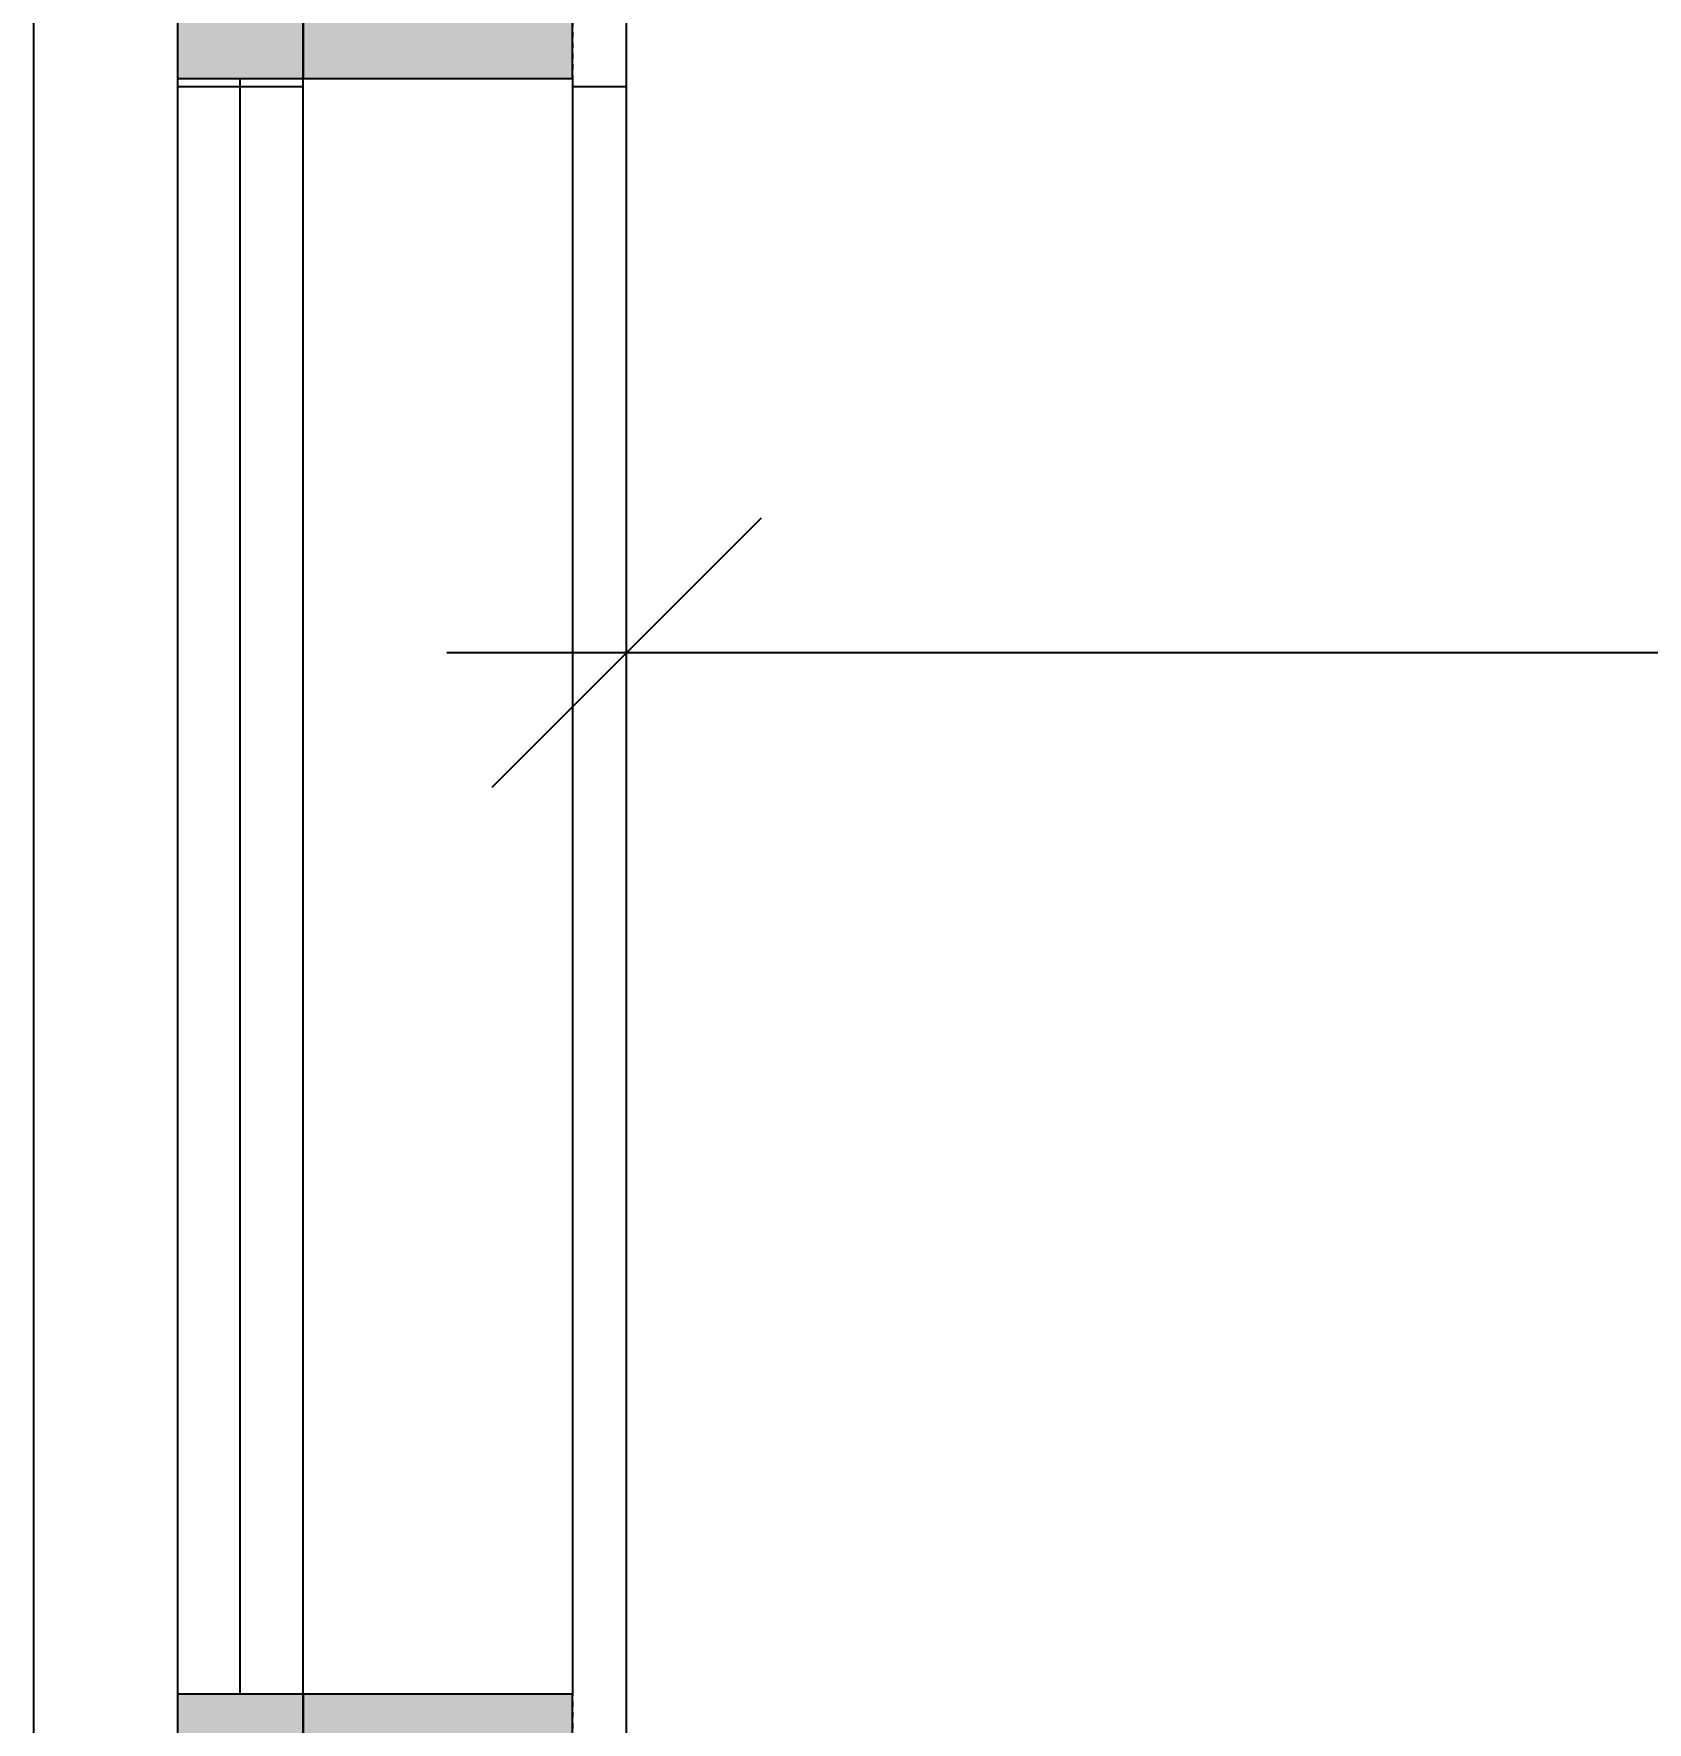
# Model space of a CAD drawing. Extents: x -5566 to 5867, y -120 to 4683.
# Drawn here: x -5015.5 to -4925.7, y 226.4 to 320.5 of the extents above; entities that cross this region are included whole.
import ezdxf

# ---------------------------------------------------------------- set-up
doc = ezdxf.new("R2010")
doc.units = 0
doc.linetypes.add('DASH', pattern=[0.6, 0.3, -0.3])
doc.layers.get('0').update_dxf_attribs({"linetype": 'CONTINUOUS'})
doc.layers.get('DEFPOINTS').update_dxf_attribs({"linetype": 'CONTINUOUS'})
for name, color, linetype in [('A-ANNO-DIMS', 211, 'CONTINUOUS'), ('A-GLAZ', 151, 'CONTINUOUS'), ('A-GLAZ-HDLN', 1, 'DASH'), ('A-WALL', 113, 'CONTINUOUS'), ('I-WALL', 2, 'CONTINUOUS')]:
    doc.layers.add(name, color=color, linetype=linetype)
doc.styles.add('ARIAL', font='arial.ttf', dxfattribs={"height": 12.5})
doc.dimstyles.new('100_200_2_5MM_ARIAL_CM', dxfattribs={"dimscale": 30.48, "dimtxt": 12.753242, "dimasz": 0.492126, "dimexe": 0.328084, "dimexo": 0.0625, "dimgap": 0.082021, "dimtad": 1, "dimdec": 0, "dimzin": 0, "dimtxsty": 'ARIAL', "dimblk1": 'OBLIQUE', "dimblk2": 'OBLIQUE', "dimsah": 1, "dimcen": 0.09, "dimdle": 0.328084, "dimazin": 3, "dimtfac": 1, "dimtdec": 4, "dimtix": 1, "dimtmove": 0, "dimatfit": 3, "dimtvp": 1, "dimtolj": 1, "dimtzin": 0})
pattern_1 = [(90, (-3917.5, 11.5), (-100, 6e-15), []), (180, (-3917.5, 11.5), (6e-15, -50), [])]

# ---------------------------------------------------------------- blocks, each defined once
blk = doc.blocks.new('AR_ALUM_SGL_KEEP_DOWNOPENC')
at = {"layer": 'A-GLAZ'}
h = blk.add_hatch(dxfattribs=at)
h.set_pattern_fill('FP_32', color=256, style=0, pattern_type=2)
h.set_pattern_definition(pattern_1)
h.paths.add_polyline_path([(-50, 11), (50, 11), (50, 14), (-50, 14)], flags=0)
for points in [[(-45, -4), (-45, 11), (-50, 11), (-50, -4)], [(50, -4), (50, 11), (45, 11), (45, -4)]]:
    blk.add_hatch(color=256, dxfattribs=at).paths.add_polyline_path(points, flags=0)
h = blk.add_hatch(color=256, dxfattribs=at)
h.paths.add_polyline_path([(50, -11), (50, -4), (45, -4), (45, -11)], flags=0)
h.paths.add_polyline_path([(-45, -11), (-45, -4), (-50, -4), (-50, -11)], flags=0)
h = blk.add_hatch(dxfattribs=at)
h.set_pattern_fill('FP_32', color=256, style=0, pattern_type=2)
h.set_pattern_definition(pattern_1)
h.paths.add_polyline_path([(45, -11), (45, -4), (-45, -4), (-45, -11), (-9.508, -11)], flags=0)
for p, q in [((-50, 11), (-50, 14)), ((50, 14), (-50, 14)), ((-45, 11), (-50, 11)), ((-50, 11), (-50, -4)), ((-45, -4), (-45, 11)), ((50, 11), (45, 11)), ((45, 11), (45, -4)), ((50, -4), (50, 11)), ((-50, -4), (-50, -11)), ((-45, -4), (-50, -4)), ((-50, -4), (-45, -4)), ((-45, -11), (-45, -4)), ((45, -4), (-45, -4)), ((50, -4), (45, -4)), ((45, -4), (45, -11)), ((45, -4), (50, -4)), ((50, -11), (50, -4)), ((45, -7.5), (-45, -7.5)), ((-50, -11), (-45, -11)), ((-45, -11), (45, -11)), ((45, -11), (50, -11))]:
    blk.add_line(p, q, dxfattribs=at)
at = {"layer": 'A-GLAZ-HDLN'}
blk.add_line((-50, 11), (50, 11), dxfattribs=at)
blk = doc.blocks.new('_OBLIQUE')
at = {"color": 0, "linetype": 'BYBLOCK'}
blk.add_line((-0.5, -0.5), (0.5, 0.5), dxfattribs=at)
blk = doc.blocks.new('DIMBLOCK78-LEVEL__9_00')
at = {"layer": 'A-ANNO-DIMS', "color": 0}
for p, q in [((-4982.5, 277.917), (-4982.5, 296.012)), ((-4405, 277.917), (-4405, 296.012)), ((-4395, 286.012), (-4992.5, 286.012))]:
    blk.add_line(p, q, dxfattribs=at)
at = {"layer": 'DEFPOINTS', "color": 0}
for p in [(-4982.5, 286.012), (-4982.5, 276.012), (-4405, 276.012)]:
    blk.add_point(p, dxfattribs=at)
at = {"layer": 'A-ANNO-DIMS', "color": 0, "xscale": 15, "yscale": 15, "zscale": 15, "rotation": 180}
blk.add_blockref('_OBLIQUE', (-4982.5, 286.012), dxfattribs=at)
at = {"layer": 'A-ANNO-DIMS', "color": 0, "xscale": 15, "yscale": 15, "zscale": 15}
blk.add_blockref('_OBLIQUE', (-4405, 286.012), dxfattribs=at)
at = {"layer": 'A-ANNO-DIMS', "color": 0, "insert": (-4693.75, 294.868), "char_height": 12.5, "width": 34.61034, "attachment_point": 5, "style": 'ARIAL'}
blk.add_mtext('\\A1;577', dxfattribs=at)

msp = doc.modelspace()

# ---------------------------------------------------------------- linework, layer by layer
at = {"layer": 'A-WALL'}
msp.add_line((-5015.5, 222.992), (-5015.5, 322.992), dxfattribs=at)
at = {"layer": 'I-WALL'}
msp.add_line((-4985.5, 317.992), (-4985.5, 227.992), dxfattribs=at)

# ---------------------------------------------------------------- block references
at = {"layer": 'A-GLAZ', "rotation": 270}
msp.add_blockref('AR_ALUM_SGL_KEEP_DOWNOPENC', (-4996.5, 272.992), dxfattribs=at)

# ---------------------------------------------------------------- dimensions: what is measured, and where the dimension line sits
at = {"layer": 'A-ANNO-DIMS'}
dim = msp.add_linear_dim(base=(-4982.5, 286.011511049), p1=(-4405.000000002, 276.011511049), p2=(-4982.5, 276.011511049), dimstyle='100_200_2_5MM_ARIAL_CM', override={"dimpost": '<>', "dimfxl": 577.5}, dxfattribs=at)
dim.commit()
dim.dimension.update_dxf_attribs({"geometry": 'DIMBLOCK78-LEVEL__9_00', "text_midpoint": (-4693.750000001, 294.868093586)})

doc.saveas('drawing.dxf')
